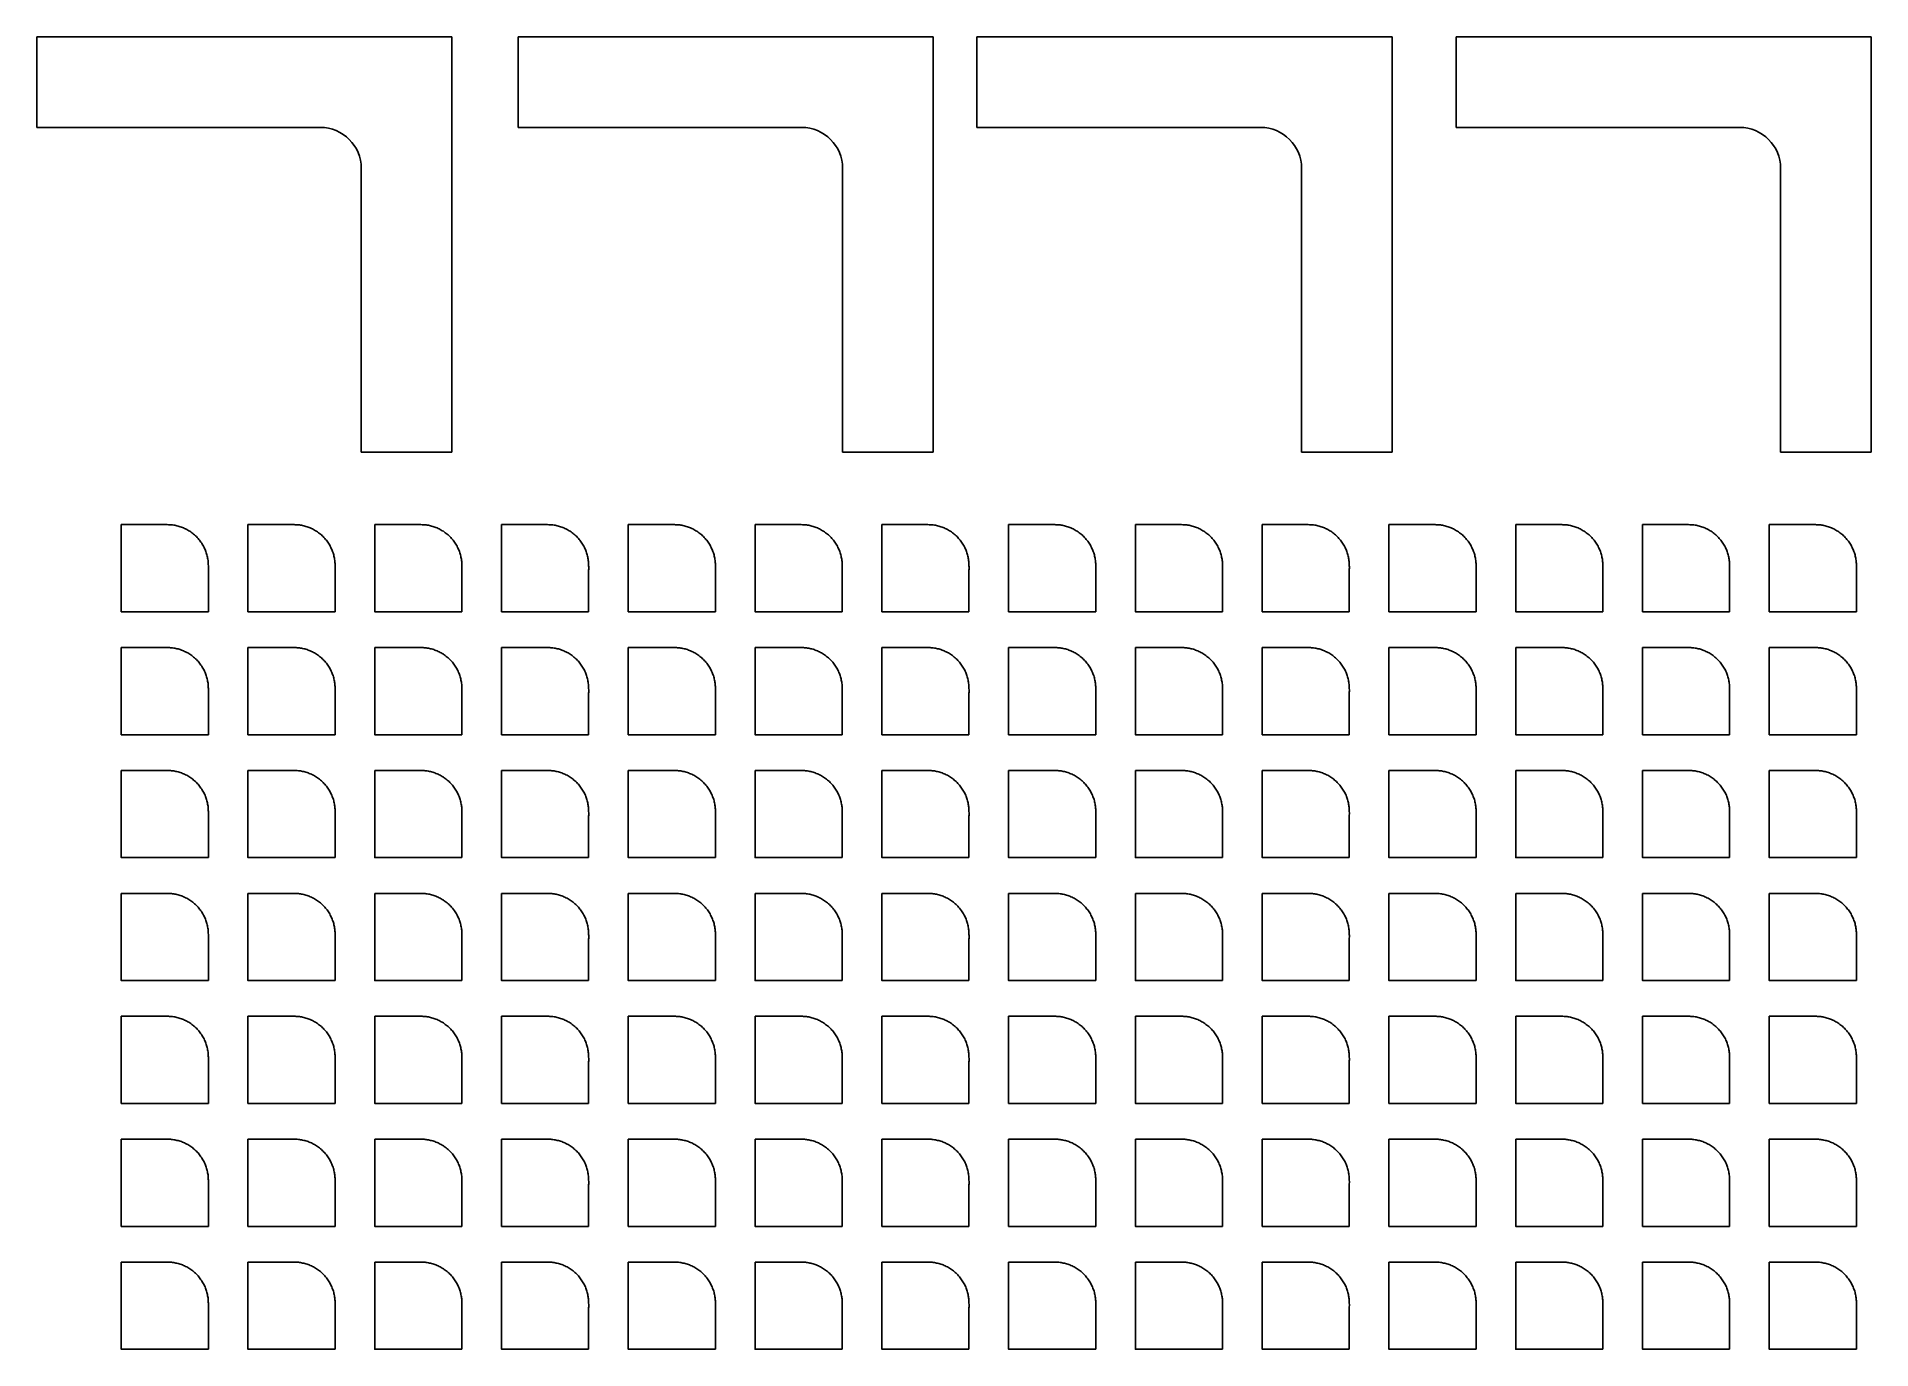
# Model space of a CAD drawing. Header units: inches. Extents: x -1.86 to 7.1, y -7.46 to -1.05.
import ezdxf

# ---------------------------------------------------------------- set-up
doc = ezdxf.new("R2010")
doc.units = ezdxf.units.IN
doc.header["$MEASUREMENT"] = 0
doc.layers.add('Default', color=178, linetype='Continuous', true_color=0x000000)

msp = doc.modelspace()

# ---------------------------------------------------------------- linework, layer by layer
at = {"layer": 'Default'}
for p, q in [((0.1679, -1.0497), (-1.8604, -1.0497)), ((-1.8604, -1.0497), (-1.8604, -1.4925)), ((0.1679, -3.078), (0.1679, -1.0497)), ((2.5188, -1.0497), (0.4904, -1.0497)), ((0.4904, -1.0497), (0.4904, -1.4925)), ((2.5188, -3.078), (2.5188, -1.0497)), ((4.7603, -1.0497), (2.7319, -1.0497)), ((2.7319, -1.0497), (2.7319, -1.4925)), ((4.7603, -3.078), (4.7603, -1.0497)), ((7.1002, -1.0497), (5.0718, -1.0497)), ((5.0718, -1.0497), (5.0718, -1.4925)), ((7.1002, -3.078), (7.1002, -1.0497)), ((-1.8604, -1.4925), (-0.4749, -1.4925)), ((0.4904, -1.4925), (1.8759, -1.4925)), ((2.7319, -1.4925), (4.1174, -1.4925)), ((5.0718, -1.4925), (6.4573, -1.4925)), ((-0.2749, -1.6925), (-0.2749, -3.078)), ((2.0759, -1.6925), (2.0759, -3.078)), ((4.3174, -1.6925), (4.3174, -3.078)), ((6.6573, -1.6925), (6.6573, -3.078)), ((-0.2749, -3.078), (0.1679, -3.078)), ((2.0759, -3.078), (2.5188, -3.078)), ((4.3174, -3.078), (4.7603, -3.078)), ((6.6573, -3.078), (7.1002, -3.078))]:
    msp.add_line(p, q, dxfattribs=at)
for points in [[(-1.4476, -3.4316), (-1.4476, -3.8571), (-1.0221, -3.8571)], [(-0.8284, -3.4316), (-0.8284, -3.8571), (-0.4029, -3.8571)], [(-0.2092, -3.4316), (-0.2092, -3.8571), (0.2163, -3.8571)], [(0.41, -3.4316), (0.41, -3.8571), (0.8355, -3.8571)], [(1.0292, -3.4316), (1.0292, -3.8571), (1.4547, -3.8571)], [(1.6484, -3.4316), (1.6484, -3.8571), (2.0739, -3.8571)], [(2.2676, -3.4316), (2.2676, -3.8571), (2.6931, -3.8571)], [(2.8868, -3.4316), (2.8868, -3.8571), (3.3123, -3.8571)], [(3.506, -3.4316), (3.506, -3.8571), (3.9315, -3.8571)], [(4.1252, -3.4316), (4.1252, -3.8571), (4.5507, -3.8571)], [(4.7444, -3.4316), (4.7444, -3.8571), (5.1699, -3.8571)], [(5.3636, -3.4316), (5.3636, -3.8571), (5.7891, -3.8571)], [(5.9828, -3.4316), (5.9828, -3.8571), (6.4083, -3.8571)], [(6.602, -3.4316), (6.602, -3.8571), (7.0275, -3.8571)], [(-1.4476, -4.0316), (-1.4476, -4.4571), (-1.0221, -4.4571)], [(-0.8284, -4.0316), (-0.8284, -4.4571), (-0.4029, -4.4571)], [(-0.2092, -4.0316), (-0.2092, -4.4571), (0.2163, -4.4571)], [(0.41, -4.0316), (0.41, -4.4571), (0.8355, -4.4571)], [(1.0292, -4.0316), (1.0292, -4.4571), (1.4547, -4.4571)], [(1.6484, -4.0316), (1.6484, -4.4571), (2.0739, -4.4571)], [(2.2676, -4.0316), (2.2676, -4.4571), (2.6931, -4.4571)], [(2.8868, -4.0316), (2.8868, -4.4571), (3.3123, -4.4571)], [(3.506, -4.0316), (3.506, -4.4571), (3.9315, -4.4571)], [(4.1252, -4.0316), (4.1252, -4.4571), (4.5507, -4.4571)], [(4.7444, -4.0316), (4.7444, -4.4571), (5.1699, -4.4571)], [(5.3636, -4.0316), (5.3636, -4.4571), (5.7891, -4.4571)], [(5.9828, -4.0316), (5.9828, -4.4571), (6.4083, -4.4571)], [(6.602, -4.0316), (6.602, -4.4571), (7.0275, -4.4571)], [(-1.4476, -4.6316), (-1.4476, -5.0571), (-1.0221, -5.0571)], [(-0.8284, -4.6316), (-0.8284, -5.0571), (-0.4029, -5.0571)], [(-0.2092, -4.6316), (-0.2092, -5.0571), (0.2163, -5.0571)], [(0.41, -4.6316), (0.41, -5.0571), (0.8355, -5.0571)], [(1.0292, -4.6316), (1.0292, -5.0571), (1.4547, -5.0571)], [(1.6484, -4.6316), (1.6484, -5.0571), (2.0739, -5.0571)], [(2.2676, -4.6316), (2.2676, -5.0571), (2.6931, -5.0571)], [(2.8868, -4.6316), (2.8868, -5.0571), (3.3123, -5.0571)], [(3.506, -4.6316), (3.506, -5.0571), (3.9315, -5.0571)], [(4.1252, -4.6316), (4.1252, -5.0571), (4.5507, -5.0571)], [(4.7444, -4.6316), (4.7444, -5.0571), (5.1699, -5.0571)], [(5.3636, -4.6316), (5.3636, -5.0571), (5.7891, -5.0571)], [(5.9828, -4.6316), (5.9828, -5.0571), (6.4083, -5.0571)], [(6.602, -4.6316), (6.602, -5.0571), (7.0275, -5.0571)], [(-1.4476, -5.2316), (-1.4476, -5.6571), (-1.0221, -5.6571)], [(-0.8284, -5.2316), (-0.8284, -5.6571), (-0.4029, -5.6571)], [(-0.2092, -5.2316), (-0.2092, -5.6571), (0.2163, -5.6571)], [(0.41, -5.2316), (0.41, -5.6571), (0.8355, -5.6571)], [(1.0292, -5.2316), (1.0292, -5.6571), (1.4547, -5.6571)], [(1.6484, -5.2316), (1.6484, -5.6571), (2.0739, -5.6571)], [(2.2676, -5.2316), (2.2676, -5.6571), (2.6931, -5.6571)], [(2.8868, -5.2316), (2.8868, -5.6571), (3.3123, -5.6571)], [(3.506, -5.2316), (3.506, -5.6571), (3.9315, -5.6571)], [(4.1252, -5.2316), (4.1252, -5.6571), (4.5507, -5.6571)], [(4.7444, -5.2316), (4.7444, -5.6571), (5.1699, -5.6571)], [(5.3636, -5.2316), (5.3636, -5.6571), (5.7891, -5.6571)], [(5.9828, -5.2316), (5.9828, -5.6571), (6.4083, -5.6571)], [(6.602, -5.2316), (6.602, -5.6571), (7.0275, -5.6571)], [(-1.4476, -5.8316), (-1.4476, -6.2571), (-1.0221, -6.2571)], [(-0.8284, -5.8316), (-0.8284, -6.2571), (-0.4029, -6.2571)], [(-0.2092, -5.8316), (-0.2092, -6.2571), (0.2163, -6.2571)], [(0.41, -5.8316), (0.41, -6.2571), (0.8355, -6.2571)], [(1.0292, -5.8316), (1.0292, -6.2571), (1.4547, -6.2571)], [(1.6484, -5.8316), (1.6484, -6.2571), (2.0739, -6.2571)], [(2.2676, -5.8316), (2.2676, -6.2571), (2.6931, -6.2571)], [(2.8868, -5.8316), (2.8868, -6.2571), (3.3123, -6.2571)], [(3.506, -5.8316), (3.506, -6.2571), (3.9315, -6.2571)], [(4.1252, -5.8316), (4.1252, -6.2571), (4.5507, -6.2571)], [(4.7444, -5.8316), (4.7444, -6.2571), (5.1699, -6.2571)], [(5.3636, -5.8316), (5.3636, -6.2571), (5.7891, -6.2571)], [(5.9828, -5.8316), (5.9828, -6.2571), (6.4083, -6.2571)], [(6.602, -5.8316), (6.602, -6.2571), (7.0275, -6.2571)], [(-1.4476, -6.4316), (-1.4476, -6.8571), (-1.0221, -6.8571)], [(-0.8284, -6.4316), (-0.8284, -6.8571), (-0.4029, -6.8571)], [(-0.2092, -6.4316), (-0.2092, -6.8571), (0.2163, -6.8571)], [(0.41, -6.4316), (0.41, -6.8571), (0.8355, -6.8571)], [(1.0292, -6.4316), (1.0292, -6.8571), (1.4547, -6.8571)], [(1.6484, -6.4316), (1.6484, -6.8571), (2.0739, -6.8571)], [(2.2676, -6.4316), (2.2676, -6.8571), (2.6931, -6.8571)], [(2.8868, -6.4316), (2.8868, -6.8571), (3.3123, -6.8571)], [(3.506, -6.4316), (3.506, -6.8571), (3.9315, -6.8571)], [(4.1252, -6.4316), (4.1252, -6.8571), (4.5507, -6.8571)], [(4.7444, -6.4316), (4.7444, -6.8571), (5.1699, -6.8571)], [(5.3636, -6.4316), (5.3636, -6.8571), (5.7891, -6.8571)], [(5.9828, -6.4316), (5.9828, -6.8571), (6.4083, -6.8571)], [(6.602, -6.4316), (6.602, -6.8571), (7.0275, -6.8571)], [(-1.4476, -7.0316), (-1.4476, -7.4571), (-1.0221, -7.4571)], [(-0.8284, -7.0316), (-0.8284, -7.4571), (-0.4029, -7.4571)], [(-0.2092, -7.0316), (-0.2092, -7.4571), (0.2163, -7.4571)], [(0.41, -7.0316), (0.41, -7.4571), (0.8355, -7.4571)], [(1.0292, -7.0316), (1.0292, -7.4571), (1.4547, -7.4571)], [(1.6484, -7.0316), (1.6484, -7.4571), (2.0739, -7.4571)], [(2.2676, -7.0316), (2.2676, -7.4571), (2.6931, -7.4571)], [(2.8868, -7.0316), (2.8868, -7.4571), (3.3123, -7.4571)], [(3.506, -7.0316), (3.506, -7.4571), (3.9315, -7.4571)], [(4.1252, -7.0316), (4.1252, -7.4571), (4.5507, -7.4571)], [(4.7444, -7.0316), (4.7444, -7.4571), (5.1699, -7.4571)], [(5.3636, -7.0316), (5.3636, -7.4571), (5.7891, -7.4571)], [(5.9828, -7.0316), (5.9828, -7.4571), (6.4083, -7.4571)], [(6.602, -7.0316), (6.602, -7.4571), (7.0275, -7.4571)]]:
    msp.add_lwpolyline(points, dxfattribs=at)
for centre in [(-0.4749, -1.6925), (1.8759, -1.6925), (4.1174, -1.6925), (6.4573, -1.6925)]:
    msp.add_arc(centre, 0.2, 360, 90, dxfattribs=at)
for points in [[(-1.0221, -3.8571), (-1.0221, -3.7444), (-1.0221, -3.6316), (-1.0221, -3.4316), (-1.2221, -3.4316), (-1.3348, -3.4316), (-1.4476, -3.4316)], [(-0.4029, -3.8571), (-0.4029, -3.7444), (-0.4029, -3.6316), (-0.4029, -3.4316), (-0.6029, -3.4316), (-0.7156, -3.4316), (-0.8284, -3.4316)], [(0.2163, -3.8571), (0.2163, -3.7444), (0.2163, -3.6316), (0.2163, -3.4316), (0.0163, -3.4316), (-0.0964, -3.4316), (-0.2092, -3.4316)], [(0.8355, -3.8571), (0.8355, -3.7444), (0.8355, -3.6316), (0.8355, -3.4316), (0.6355, -3.4316), (0.5228, -3.4316), (0.41, -3.4316)], [(1.4547, -3.8571), (1.4547, -3.7444), (1.4547, -3.6316), (1.4547, -3.4316), (1.2547, -3.4316), (1.142, -3.4316), (1.0292, -3.4316)], [(2.0739, -3.8571), (2.0739, -3.7444), (2.0739, -3.6316), (2.0739, -3.4316), (1.8739, -3.4316), (1.7612, -3.4316), (1.6484, -3.4316)], [(2.6931, -3.8571), (2.6931, -3.7444), (2.6931, -3.6316), (2.6931, -3.4316), (2.4931, -3.4316), (2.3804, -3.4316), (2.2676, -3.4316)], [(3.3123, -3.8571), (3.3123, -3.7444), (3.3123, -3.6316), (3.3123, -3.4316), (3.1123, -3.4316), (2.9996, -3.4316), (2.8868, -3.4316)], [(3.9315, -3.8571), (3.9315, -3.7444), (3.9315, -3.6316), (3.9315, -3.4316), (3.7315, -3.4316), (3.6188, -3.4316), (3.506, -3.4316)], [(4.5507, -3.8571), (4.5507, -3.7444), (4.5507, -3.6316), (4.5507, -3.4316), (4.3507, -3.4316), (4.238, -3.4316), (4.1252, -3.4316)], [(5.1699, -3.8571), (5.1699, -3.7444), (5.1699, -3.6316), (5.1699, -3.4316), (4.9699, -3.4316), (4.8571, -3.4316), (4.7444, -3.4316)], [(5.7891, -3.8571), (5.7891, -3.7444), (5.7891, -3.6316), (5.7891, -3.4316), (5.5891, -3.4316), (5.4763, -3.4316), (5.3636, -3.4316)], [(6.4083, -3.8571), (6.4083, -3.7444), (6.4083, -3.6316), (6.4083, -3.4316), (6.2083, -3.4316), (6.0955, -3.4316), (5.9828, -3.4316)], [(7.0275, -3.8571), (7.0275, -3.7444), (7.0275, -3.6316), (7.0275, -3.4316), (6.8275, -3.4316), (6.7147, -3.4316), (6.602, -3.4316)], [(-1.0221, -4.4571), (-1.0221, -4.3444), (-1.0221, -4.2316), (-1.0221, -4.0316), (-1.2221, -4.0316), (-1.3348, -4.0316), (-1.4476, -4.0316)], [(-0.4029, -4.4571), (-0.4029, -4.3444), (-0.4029, -4.2316), (-0.4029, -4.0316), (-0.6029, -4.0316), (-0.7156, -4.0316), (-0.8284, -4.0316)], [(0.2163, -4.4571), (0.2163, -4.3444), (0.2163, -4.2316), (0.2163, -4.0316), (0.0163, -4.0316), (-0.0964, -4.0316), (-0.2092, -4.0316)], [(0.8355, -4.4571), (0.8355, -4.3444), (0.8355, -4.2316), (0.8355, -4.0316), (0.6355, -4.0316), (0.5228, -4.0316), (0.41, -4.0316)], [(1.4547, -4.4571), (1.4547, -4.3444), (1.4547, -4.2316), (1.4547, -4.0316), (1.2547, -4.0316), (1.142, -4.0316), (1.0292, -4.0316)], [(2.0739, -4.4571), (2.0739, -4.3444), (2.0739, -4.2316), (2.0739, -4.0316), (1.8739, -4.0316), (1.7612, -4.0316), (1.6484, -4.0316)], [(2.6931, -4.4571), (2.6931, -4.3444), (2.6931, -4.2316), (2.6931, -4.0316), (2.4931, -4.0316), (2.3804, -4.0316), (2.2676, -4.0316)], [(3.3123, -4.4571), (3.3123, -4.3444), (3.3123, -4.2316), (3.3123, -4.0316), (3.1123, -4.0316), (2.9996, -4.0316), (2.8868, -4.0316)], [(3.9315, -4.4571), (3.9315, -4.3444), (3.9315, -4.2316), (3.9315, -4.0316), (3.7315, -4.0316), (3.6188, -4.0316), (3.506, -4.0316)], [(4.5507, -4.4571), (4.5507, -4.3444), (4.5507, -4.2316), (4.5507, -4.0316), (4.3507, -4.0316), (4.238, -4.0316), (4.1252, -4.0316)], [(5.1699, -4.4571), (5.1699, -4.3444), (5.1699, -4.2316), (5.1699, -4.0316), (4.9699, -4.0316), (4.8571, -4.0316), (4.7444, -4.0316)], [(5.7891, -4.4571), (5.7891, -4.3444), (5.7891, -4.2316), (5.7891, -4.0316), (5.5891, -4.0316), (5.4763, -4.0316), (5.3636, -4.0316)], [(6.4083, -4.4571), (6.4083, -4.3444), (6.4083, -4.2316), (6.4083, -4.0316), (6.2083, -4.0316), (6.0955, -4.0316), (5.9828, -4.0316)], [(7.0275, -4.4571), (7.0275, -4.3444), (7.0275, -4.2316), (7.0275, -4.0316), (6.8275, -4.0316), (6.7147, -4.0316), (6.602, -4.0316)], [(-1.0221, -5.0571), (-1.0221, -4.9444), (-1.0221, -4.8316), (-1.0221, -4.6316), (-1.2221, -4.6316), (-1.3348, -4.6316), (-1.4476, -4.6316)], [(-0.4029, -5.0571), (-0.4029, -4.9444), (-0.4029, -4.8316), (-0.4029, -4.6316), (-0.6029, -4.6316), (-0.7156, -4.6316), (-0.8284, -4.6316)], [(0.2163, -5.0571), (0.2163, -4.9444), (0.2163, -4.8316), (0.2163, -4.6316), (0.0163, -4.6316), (-0.0964, -4.6316), (-0.2092, -4.6316)], [(0.8355, -5.0571), (0.8355, -4.9444), (0.8355, -4.8316), (0.8355, -4.6316), (0.6355, -4.6316), (0.5228, -4.6316), (0.41, -4.6316)], [(1.4547, -5.0571), (1.4547, -4.9444), (1.4547, -4.8316), (1.4547, -4.6316), (1.2547, -4.6316), (1.142, -4.6316), (1.0292, -4.6316)], [(2.0739, -5.0571), (2.0739, -4.9444), (2.0739, -4.8316), (2.0739, -4.6316), (1.8739, -4.6316), (1.7612, -4.6316), (1.6484, -4.6316)], [(2.6931, -5.0571), (2.6931, -4.9444), (2.6931, -4.8316), (2.6931, -4.6316), (2.4931, -4.6316), (2.3804, -4.6316), (2.2676, -4.6316)], [(3.3123, -5.0571), (3.3123, -4.9444), (3.3123, -4.8316), (3.3123, -4.6316), (3.1123, -4.6316), (2.9996, -4.6316), (2.8868, -4.6316)], [(3.9315, -5.0571), (3.9315, -4.9444), (3.9315, -4.8316), (3.9315, -4.6316), (3.7315, -4.6316), (3.6188, -4.6316), (3.506, -4.6316)], [(4.5507, -5.0571), (4.5507, -4.9444), (4.5507, -4.8316), (4.5507, -4.6316), (4.3507, -4.6316), (4.238, -4.6316), (4.1252, -4.6316)], [(5.1699, -5.0571), (5.1699, -4.9444), (5.1699, -4.8316), (5.1699, -4.6316), (4.9699, -4.6316), (4.8571, -4.6316), (4.7444, -4.6316)], [(5.7891, -5.0571), (5.7891, -4.9444), (5.7891, -4.8316), (5.7891, -4.6316), (5.5891, -4.6316), (5.4763, -4.6316), (5.3636, -4.6316)], [(6.4083, -5.0571), (6.4083, -4.9444), (6.4083, -4.8316), (6.4083, -4.6316), (6.2083, -4.6316), (6.0955, -4.6316), (5.9828, -4.6316)], [(7.0275, -5.0571), (7.0275, -4.9444), (7.0275, -4.8316), (7.0275, -4.6316), (6.8275, -4.6316), (6.7147, -4.6316), (6.602, -4.6316)], [(-1.0221, -5.6571), (-1.0221, -5.5444), (-1.0221, -5.4316), (-1.0221, -5.2316), (-1.2221, -5.2316), (-1.3348, -5.2316), (-1.4476, -5.2316)], [(-0.4029, -5.6571), (-0.4029, -5.5444), (-0.4029, -5.4316), (-0.4029, -5.2316), (-0.6029, -5.2316), (-0.7156, -5.2316), (-0.8284, -5.2316)], [(0.2163, -5.6571), (0.2163, -5.5444), (0.2163, -5.4316), (0.2163, -5.2316), (0.0163, -5.2316), (-0.0964, -5.2316), (-0.2092, -5.2316)], [(0.8355, -5.6571), (0.8355, -5.5444), (0.8355, -5.4316), (0.8355, -5.2316), (0.6355, -5.2316), (0.5228, -5.2316), (0.41, -5.2316)], [(1.4547, -5.6571), (1.4547, -5.5444), (1.4547, -5.4316), (1.4547, -5.2316), (1.2547, -5.2316), (1.142, -5.2316), (1.0292, -5.2316)], [(2.0739, -5.6571), (2.0739, -5.5444), (2.0739, -5.4316), (2.0739, -5.2316), (1.8739, -5.2316), (1.7612, -5.2316), (1.6484, -5.2316)], [(2.6931, -5.6571), (2.6931, -5.5444), (2.6931, -5.4316), (2.6931, -5.2316), (2.4931, -5.2316), (2.3804, -5.2316), (2.2676, -5.2316)], [(3.3123, -5.6571), (3.3123, -5.5444), (3.3123, -5.4316), (3.3123, -5.2316), (3.1123, -5.2316), (2.9996, -5.2316), (2.8868, -5.2316)], [(3.9315, -5.6571), (3.9315, -5.5444), (3.9315, -5.4316), (3.9315, -5.2316), (3.7315, -5.2316), (3.6188, -5.2316), (3.506, -5.2316)], [(4.5507, -5.6571), (4.5507, -5.5444), (4.5507, -5.4316), (4.5507, -5.2316), (4.3507, -5.2316), (4.238, -5.2316), (4.1252, -5.2316)], [(5.1699, -5.6571), (5.1699, -5.5444), (5.1699, -5.4316), (5.1699, -5.2316), (4.9699, -5.2316), (4.8571, -5.2316), (4.7444, -5.2316)], [(5.7891, -5.6571), (5.7891, -5.5444), (5.7891, -5.4316), (5.7891, -5.2316), (5.5891, -5.2316), (5.4763, -5.2316), (5.3636, -5.2316)], [(6.4083, -5.6571), (6.4083, -5.5444), (6.4083, -5.4316), (6.4083, -5.2316), (6.2083, -5.2316), (6.0955, -5.2316), (5.9828, -5.2316)], [(7.0275, -5.6571), (7.0275, -5.5444), (7.0275, -5.4316), (7.0275, -5.2316), (6.8275, -5.2316), (6.7147, -5.2316), (6.602, -5.2316)], [(-1.0221, -6.2571), (-1.0221, -6.1444), (-1.0221, -6.0316), (-1.0221, -5.8316), (-1.2221, -5.8316), (-1.3348, -5.8316), (-1.4476, -5.8316)], [(-0.4029, -6.2571), (-0.4029, -6.1444), (-0.4029, -6.0316), (-0.4029, -5.8316), (-0.6029, -5.8316), (-0.7156, -5.8316), (-0.8284, -5.8316)], [(0.2163, -6.2571), (0.2163, -6.1444), (0.2163, -6.0316), (0.2163, -5.8316), (0.0163, -5.8316), (-0.0964, -5.8316), (-0.2092, -5.8316)], [(0.8355, -6.2571), (0.8355, -6.1444), (0.8355, -6.0316), (0.8355, -5.8316), (0.6355, -5.8316), (0.5228, -5.8316), (0.41, -5.8316)], [(1.4547, -6.2571), (1.4547, -6.1444), (1.4547, -6.0316), (1.4547, -5.8316), (1.2547, -5.8316), (1.142, -5.8316), (1.0292, -5.8316)], [(2.0739, -6.2571), (2.0739, -6.1444), (2.0739, -6.0316), (2.0739, -5.8316), (1.8739, -5.8316), (1.7612, -5.8316), (1.6484, -5.8316)], [(2.6931, -6.2571), (2.6931, -6.1444), (2.6931, -6.0316), (2.6931, -5.8316), (2.4931, -5.8316), (2.3804, -5.8316), (2.2676, -5.8316)], [(3.3123, -6.2571), (3.3123, -6.1444), (3.3123, -6.0316), (3.3123, -5.8316), (3.1123, -5.8316), (2.9996, -5.8316), (2.8868, -5.8316)], [(3.9315, -6.2571), (3.9315, -6.1444), (3.9315, -6.0316), (3.9315, -5.8316), (3.7315, -5.8316), (3.6188, -5.8316), (3.506, -5.8316)], [(4.5507, -6.2571), (4.5507, -6.1444), (4.5507, -6.0316), (4.5507, -5.8316), (4.3507, -5.8316), (4.238, -5.8316), (4.1252, -5.8316)], [(5.1699, -6.2571), (5.1699, -6.1444), (5.1699, -6.0316), (5.1699, -5.8316), (4.9699, -5.8316), (4.8571, -5.8316), (4.7444, -5.8316)], [(5.7891, -6.2571), (5.7891, -6.1444), (5.7891, -6.0316), (5.7891, -5.8316), (5.5891, -5.8316), (5.4763, -5.8316), (5.3636, -5.8316)], [(6.4083, -6.2571), (6.4083, -6.1444), (6.4083, -6.0316), (6.4083, -5.8316), (6.2083, -5.8316), (6.0955, -5.8316), (5.9828, -5.8316)], [(7.0275, -6.2571), (7.0275, -6.1444), (7.0275, -6.0316), (7.0275, -5.8316), (6.8275, -5.8316), (6.7147, -5.8316), (6.602, -5.8316)], [(-1.0221, -6.8571), (-1.0221, -6.7444), (-1.0221, -6.6316), (-1.0221, -6.4316), (-1.2221, -6.4316), (-1.3348, -6.4316), (-1.4476, -6.4316)], [(-0.4029, -6.8571), (-0.4029, -6.7444), (-0.4029, -6.6316), (-0.4029, -6.4316), (-0.6029, -6.4316), (-0.7156, -6.4316), (-0.8284, -6.4316)], [(0.2163, -6.8571), (0.2163, -6.7444), (0.2163, -6.6316), (0.2163, -6.4316), (0.0163, -6.4316), (-0.0964, -6.4316), (-0.2092, -6.4316)], [(0.8355, -6.8571), (0.8355, -6.7444), (0.8355, -6.6316), (0.8355, -6.4316), (0.6355, -6.4316), (0.5228, -6.4316), (0.41, -6.4316)], [(1.4547, -6.8571), (1.4547, -6.7444), (1.4547, -6.6316), (1.4547, -6.4316), (1.2547, -6.4316), (1.142, -6.4316), (1.0292, -6.4316)], [(2.0739, -6.8571), (2.0739, -6.7444), (2.0739, -6.6316), (2.0739, -6.4316), (1.8739, -6.4316), (1.7612, -6.4316), (1.6484, -6.4316)], [(2.6931, -6.8571), (2.6931, -6.7444), (2.6931, -6.6316), (2.6931, -6.4316), (2.4931, -6.4316), (2.3804, -6.4316), (2.2676, -6.4316)], [(3.3123, -6.8571), (3.3123, -6.7444), (3.3123, -6.6316), (3.3123, -6.4316), (3.1123, -6.4316), (2.9996, -6.4316), (2.8868, -6.4316)], [(3.9315, -6.8571), (3.9315, -6.7444), (3.9315, -6.6316), (3.9315, -6.4316), (3.7315, -6.4316), (3.6188, -6.4316), (3.506, -6.4316)], [(4.5507, -6.8571), (4.5507, -6.7444), (4.5507, -6.6316), (4.5507, -6.4316), (4.3507, -6.4316), (4.238, -6.4316), (4.1252, -6.4316)], [(5.1699, -6.8571), (5.1699, -6.7444), (5.1699, -6.6316), (5.1699, -6.4316), (4.9699, -6.4316), (4.8571, -6.4316), (4.7444, -6.4316)], [(5.7891, -6.8571), (5.7891, -6.7444), (5.7891, -6.6316), (5.7891, -6.4316), (5.5891, -6.4316), (5.4763, -6.4316), (5.3636, -6.4316)], [(6.4083, -6.8571), (6.4083, -6.7444), (6.4083, -6.6316), (6.4083, -6.4316), (6.2083, -6.4316), (6.0955, -6.4316), (5.9828, -6.4316)], [(7.0275, -6.8571), (7.0275, -6.7444), (7.0275, -6.6316), (7.0275, -6.4316), (6.8275, -6.4316), (6.7147, -6.4316), (6.602, -6.4316)], [(-1.0221, -7.4571), (-1.0221, -7.3444), (-1.0221, -7.2316), (-1.0221, -7.0316), (-1.2221, -7.0316), (-1.3348, -7.0316), (-1.4476, -7.0316)], [(-0.4029, -7.4571), (-0.4029, -7.3444), (-0.4029, -7.2316), (-0.4029, -7.0316), (-0.6029, -7.0316), (-0.7156, -7.0316), (-0.8284, -7.0316)], [(0.2163, -7.4571), (0.2163, -7.3444), (0.2163, -7.2316), (0.2163, -7.0316), (0.0163, -7.0316), (-0.0964, -7.0316), (-0.2092, -7.0316)], [(0.8355, -7.4571), (0.8355, -7.3444), (0.8355, -7.2316), (0.8355, -7.0316), (0.6355, -7.0316), (0.5228, -7.0316), (0.41, -7.0316)], [(1.4547, -7.4571), (1.4547, -7.3444), (1.4547, -7.2316), (1.4547, -7.0316), (1.2547, -7.0316), (1.142, -7.0316), (1.0292, -7.0316)], [(2.0739, -7.4571), (2.0739, -7.3444), (2.0739, -7.2316), (2.0739, -7.0316), (1.8739, -7.0316), (1.7612, -7.0316), (1.6484, -7.0316)], [(2.6931, -7.4571), (2.6931, -7.3444), (2.6931, -7.2316), (2.6931, -7.0316), (2.4931, -7.0316), (2.3804, -7.0316), (2.2676, -7.0316)], [(3.3123, -7.4571), (3.3123, -7.3444), (3.3123, -7.2316), (3.3123, -7.0316), (3.1123, -7.0316), (2.9996, -7.0316), (2.8868, -7.0316)], [(3.9315, -7.4571), (3.9315, -7.3444), (3.9315, -7.2316), (3.9315, -7.0316), (3.7315, -7.0316), (3.6188, -7.0316), (3.506, -7.0316)], [(4.5507, -7.4571), (4.5507, -7.3444), (4.5507, -7.2316), (4.5507, -7.0316), (4.3507, -7.0316), (4.238, -7.0316), (4.1252, -7.0316)], [(5.1699, -7.4571), (5.1699, -7.3444), (5.1699, -7.2316), (5.1699, -7.0316), (4.9699, -7.0316), (4.8571, -7.0316), (4.7444, -7.0316)], [(5.7891, -7.4571), (5.7891, -7.3444), (5.7891, -7.2316), (5.7891, -7.0316), (5.5891, -7.0316), (5.4763, -7.0316), (5.3636, -7.0316)], [(6.4083, -7.4571), (6.4083, -7.3444), (6.4083, -7.2316), (6.4083, -7.0316), (6.2083, -7.0316), (6.0955, -7.0316), (5.9828, -7.0316)], [(7.0275, -7.4571), (7.0275, -7.3444), (7.0275, -7.2316), (7.0275, -7.0316), (6.8275, -7.0316), (6.7147, -7.0316), (6.602, -7.0316)]]:
    msp.add_rational_spline(points, [1, 1, 1, 0.707106781187, 1, 1, 1], degree=2, knots=[-2.0718982, -2.0718982, -2.0718982, -1.8463982, -1.8463982, -1.5322389, -1.5322389, -1.3067389, -1.3067389, -1.3067389], dxfattribs=at)

doc.saveas('drawing.dxf')
